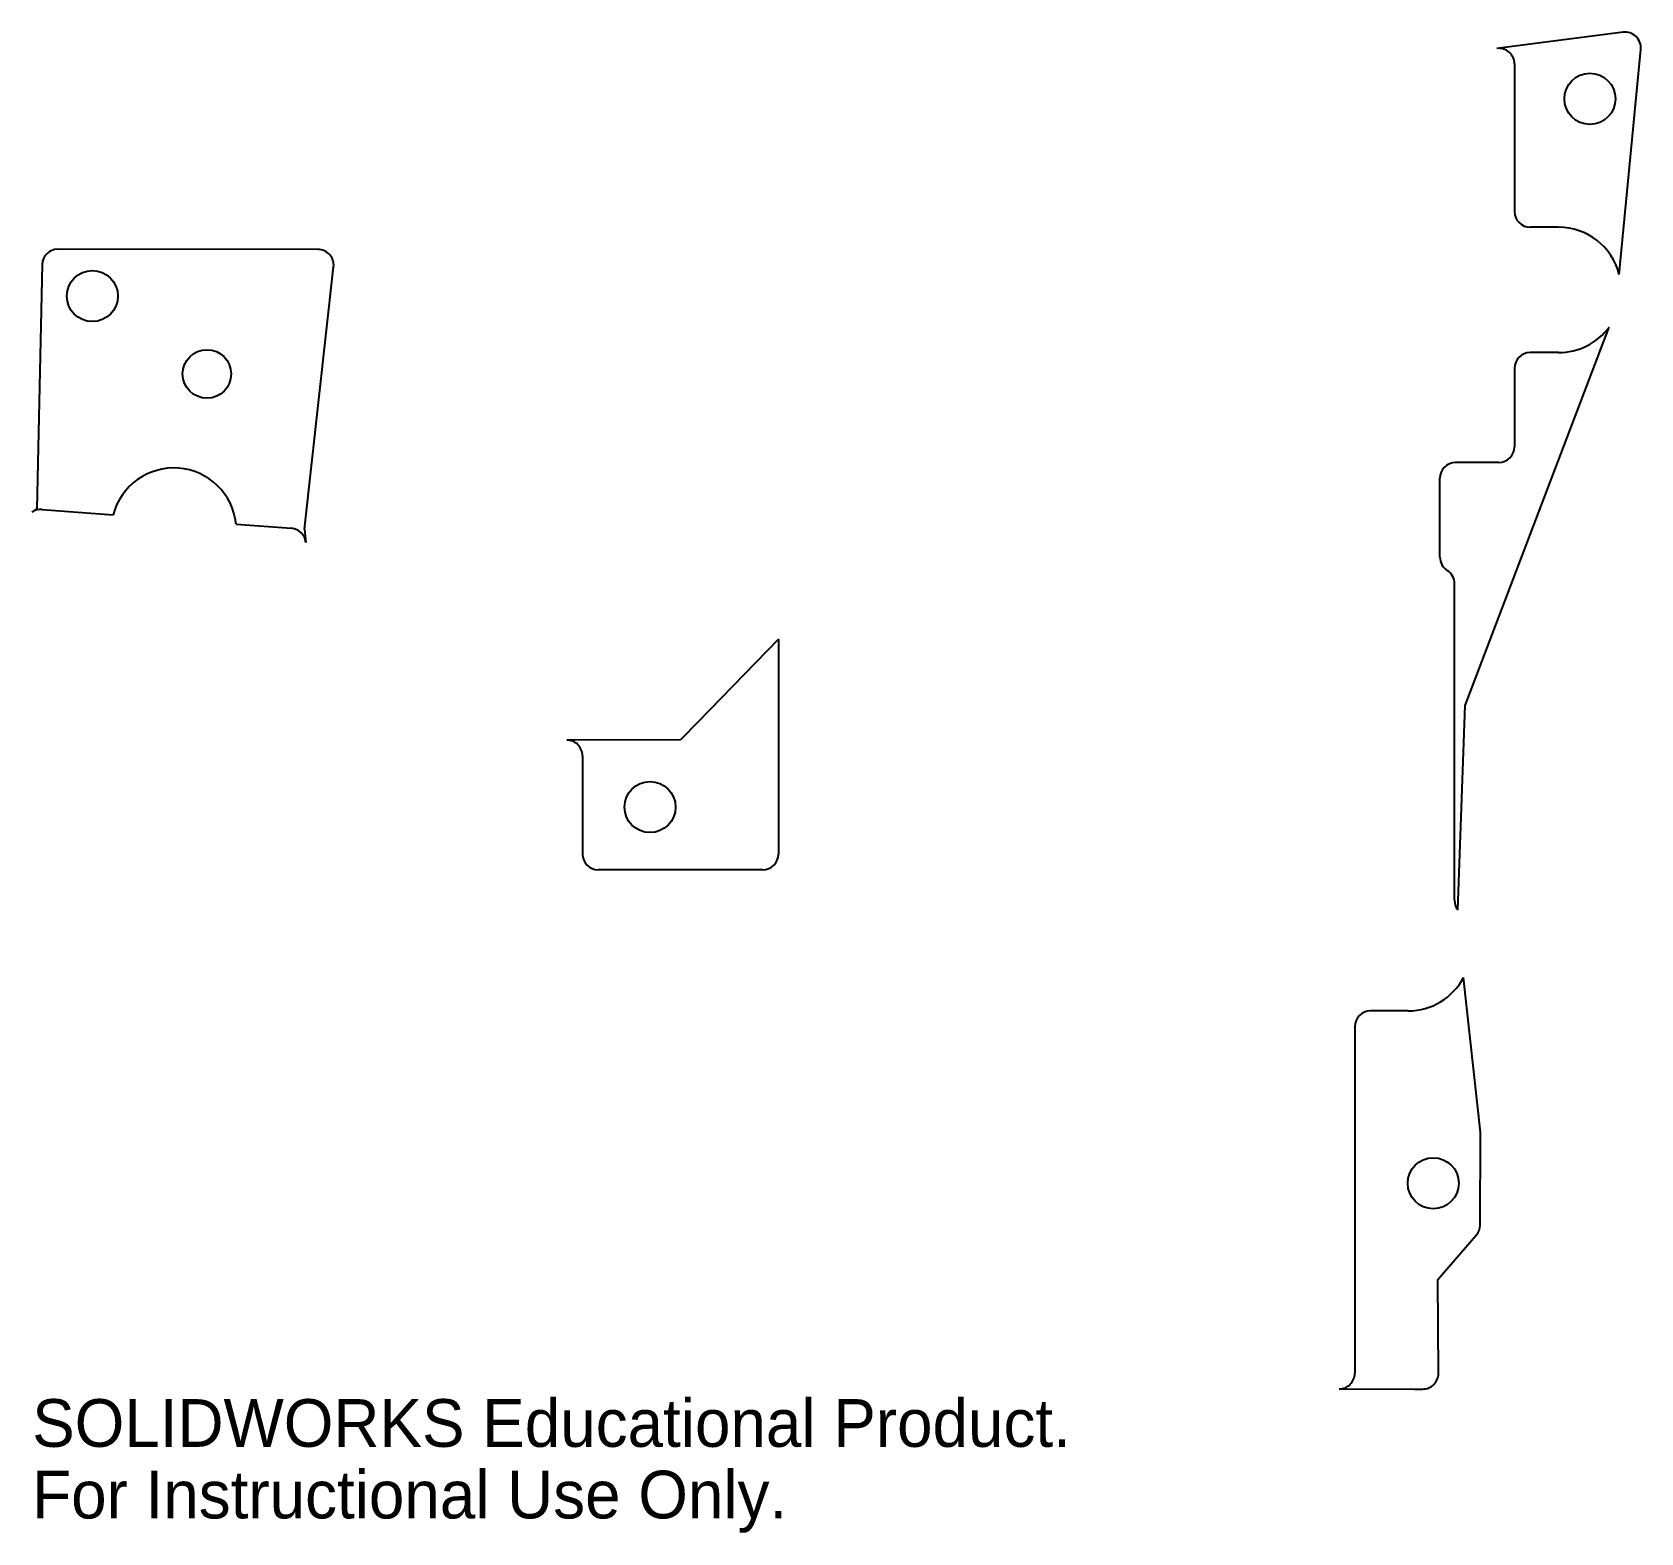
# Model space of a CAD drawing. Header units: inches. Extents: x 118.35 to 124.77, y 41.16 to 47.14.
import ezdxf

# ---------------------------------------------------------------- set-up
doc = ezdxf.new("R2010")
doc.units = ezdxf.units.IN
doc.header["$MEASUREMENT"] = 0
doc.styles.add('SLDTEXTSTYLE0', font='Arail.ttf')

msp = doc.modelspace()

# ---------------------------------------------------------------- linework, layer by layer
at = {"color": 1, "linetype": 'Continuous', "lineweight": 25}
for p, q in [((124.7007, 47.1398), (124.1965, 47.0755)), ((124.6851, 46.1742), (124.7708, 47.0719)), ((124.2669, 47.0135), (124.2669, 46.4249)), ((124.4429, 46.3624), (124.3294, 46.3624)), ((118.3921, 46.2134), (118.3707, 45.239)), ((119.4935, 46.2735), (118.4547, 46.2746)), ((119.4399, 45.1579), (119.5556, 46.2042)), ((124.0705, 44.4545), (124.6443, 45.9643)), ((124.4429, 45.8624), (124.3294, 45.8624)), ((124.2669, 45.7999), (124.2669, 45.4866)), ((124.2044, 45.4241), (124.032, 45.4241)), ((123.9695, 45.0467), (123.9695, 45.3616)), ((118.3527, 45.2267), (118.3707, 45.239)), ((118.3925, 45.2373), (118.676, 45.2159)), ((119.1665, 45.1787), (119.3869, 45.162)), ((119.4399, 45.1579), (119.4445, 45.105)), ((124.0277, 43.6785), (124.0277, 44.941)), ((121.3304, 44.7199), (121.0102, 44.3899)), ((121.3304, 44.7199), (121.3304, 43.8624)), ((124.0403, 43.6408), (124.0705, 44.4545)), ((121.0102, 44.3899), (120.9396, 44.318)), ((120.9396, 44.318), (120.4857, 44.3171)), ((120.5483, 44.2546), (120.5483, 43.8624)), ((121.2679, 43.7999), (120.6108, 43.7999)), ((124.1314, 42.754), (124.064, 43.3707)), ((123.8429, 43.2374), (123.6924, 43.2374)), ((123.6299, 43.1749), (123.6299, 41.7923)), ((124.1298, 42.3828), (124.1317, 42.7469)), ((123.9618, 42.1658), (124.1145, 42.3422)), ((123.9636, 41.7919), (123.9618, 42.1658)), ((123.5673, 41.7298), (123.8683, 41.7291)), ((123.8683, 41.7291), (123.9011, 41.7291))]:
    msp.add_line(p, q, dxfattribs=at)
for centre, radius in [((124.5679, 46.8746), 0.1019), ((118.5929, 46.0879), 0.1019), ((119.0498, 45.7774), 0.0968), ((120.8179, 44.0499), 0.1019), ((123.9429, 42.5499), 0.1019)]:
    msp.add_circle(centre, radius, dxfattribs=at)
for centre, radius, start, end in [((124.7086, 47.0778), 0.0625, 354.54689, 97.27063), ((124.2044, 47.0135), 0.0625, 0, 97.27063), ((124.3294, 46.4249), 0.0625, 180, 270), ((124.4429, 46.1124), 0.25, 14.30652, 90), ((118.4546, 46.2121), 0.0625, 89.94204, 178.74436), ((119.4934, 46.211), 0.0625, 353.69255, 89.94204), ((124.4429, 46.1124), 0.25, 270, 323.67599), ((124.3294, 45.7999), 0.0625, 90, 180), ((124.2044, 45.4866), 0.0625, 270, 0), ((118.9179, 45.1524), 0.25, 6.02541, 165.30402), ((124.032, 45.3616), 0.0625, 90, 180), ((118.3878, 45.175), 0.0625, 85.66471, 124.17077), ((119.3822, 45.0996), 0.0625, 4.89714, 85.66471), ((124.032, 45.0467), 0.0625, 180, 237.70559), ((123.9652, 44.941), 0.0625, 0, 57.70559), ((120.4858, 44.2546), 0.0625, 0, 90.10402), ((120.6108, 43.8624), 0.0625, 180, 270), ((121.2679, 43.8624), 0.0625, 270, 0), ((124.0902, 43.6785), 0.0625, 180, 217.03958), ((123.8429, 43.4874), 0.25, 270, 332.17586), ((123.6924, 43.1749), 0.0625, 90, 180), ((124.0692, 42.7472), 0.0625, 359.69361, 6.23672), ((124.0673, 42.3831), 0.0625, 319.10811, 359.69361), ((123.5674, 41.7923), 0.0625, 269.8582, 0), ((123.9011, 41.7916), 0.0625, 270, 0.27813)]:
    msp.add_arc(centre, radius, start, end, dxfattribs=at)

# ---------------------------------------------------------------- texts
at = {"color": 7, "linetype": 'Continuous', "char_height": 0.1903, "attachment_point": 1, "style": 'SLDTEXTSTYLE0'}
for s, insert in [('SOLIDWORKS Educational Product.', (118.3527, 41.6889)), ('For Instructional Use Only.', (118.3527, 41.4035))]:
    msp.add_mtext(s, dxfattribs=dict(at, insert=insert))

doc.saveas('drawing.dxf')
